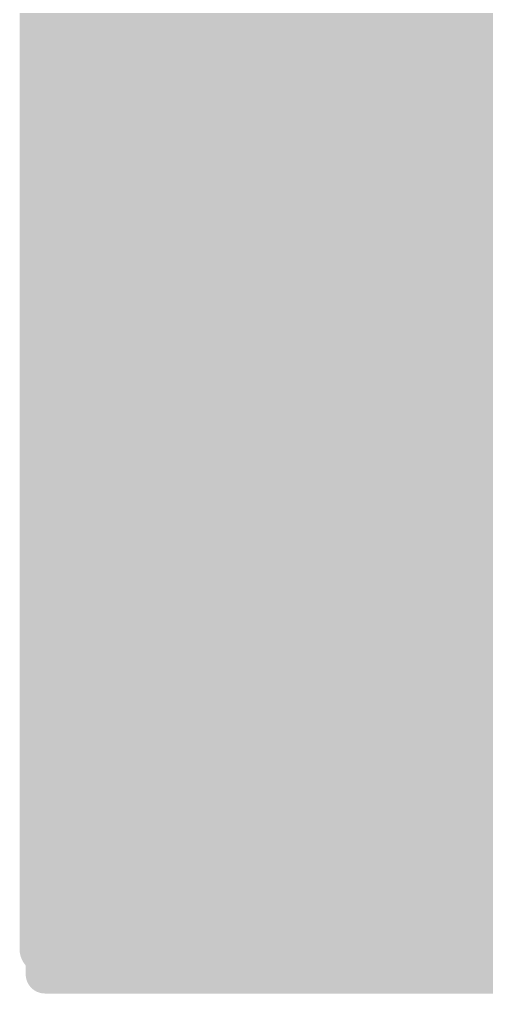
# Model space of a CAD drawing. Extents: x -74 to 33, y -13 to 31.
# Drawn here: x -0.127 to 2.2, y -0.223 to 4.636 of the extents above; entities that cross this region are included whole.
import ezdxf

# ---------------------------------------------------------------- set-up
doc = ezdxf.new("R2010")
doc.units = 0
for name, color, linetype in [('1', 12, 'CONTINUOUS'), ('16', 132, 'CONTINUOUS'), ('17', 110, 'CONTINUOUS'), ('20', 53, 'CONTINUOUS'), ('29', 253, 'CONTINUOUS'), ('30', 253, 'CONTINUOUS'), ('42', 132, 'CONTINUOUS')]:
    doc.layers.add(name, color=color, linetype=linetype)

# ---------------------------------------------------------------- blocks, each defined once
blk = doc.blocks.new('ROUNDP')
at = {"const_width": 0.5}
blk.add_lwpolyline([(0, -0.25, 1), (0, 0.25, 1), (0, -0.25)], format="xyb", dxfattribs=at)

msp = doc.modelspace()

# ---------------------------------------------------------------- linework, layer by layer
at = {"layer": '1'}
for points, const_width in [([(0, 30.48), (0, 0)], 0.254), ([(1.905, 2.54), (1.905, 7.62)], 0.127), ([(1.905, 4.699), (5.715, 4.699)], 0.127), ([(1.905, 4.572), (5.715, 4.572)], 0.127), ([(1.905, 4.445), (5.715, 4.445)], 0.127), ([(1.905, 4.318), (5.715, 4.318)], 0.127), ([(1.905, 4.191), (5.715, 4.191)], 0.127), ([(1.905, 4.064), (5.715, 4.064)], 0.127), ([(1.905, 3.937), (5.715, 3.937)], 0.127), ([(1.905, 3.81), (5.715, 3.81)], 0.127), ([(1.905, 3.683), (5.715, 3.683)], 0.127), ([(1.905, 3.556), (5.715, 3.556)], 0.127), ([(1.905, 3.429), (5.715, 3.429)], 0.127), ([(1.905, 3.302), (5.715, 3.302)], 0.127), ([(1.905, 3.175), (5.715, 3.175)], 0.127), ([(1.905, 3.048), (5.715, 3.048)], 0.127), ([(1.905, 2.921), (5.715, 2.921)], 0.127), ([(1.905, 2.794), (5.715, 2.794)], 0.127), ([(1.905, 2.667), (5.715, 2.667)], 0.127), ([(1.931, 2.2264), (1.905, 2.54)], 0.127), ([(1.905, 2.54), (5.715, 2.54)], 0.127), ([(1.9155, 2.413), (5.7045, 2.413)], 0.127), ([(1.926, 2.286), (5.694, 2.286)], 0.127), ([(2.0082, 1.9214), (1.931, 2.2264)], 0.127), ([(1.9481, 2.159), (5.6719, 2.159)], 0.127), ([(1.9802, 2.032), (5.6398, 2.032)], 0.127), ([(2.1346, 1.6333), (2.0082, 1.9214)], 0.127), ([(2.0154, 1.905), (5.6046, 1.905)], 0.127), ([(2.0711, 1.778), (5.5489, 1.778)], 0.127), ([(2.1269, 1.651), (5.4932, 1.651)], 0.127), ([(2.3067, 1.3699), (2.1346, 1.6333)], 0.127), ([(2.206, 1.524), (5.414, 1.524)], 0.127), ([(0, 0), (10.16, 0)], 0.254)]:
    msp.add_lwpolyline(points, dxfattribs=dict(at, const_width=const_width))
for points, const_width in [([(1.905, 4.6037, 1), (1.905, 4.5403)], 0.0635), ([(1.905, 4.4768, 1), (1.905, 4.4133)], 0.0635), ([(1.905, 4.3498, 1), (1.905, 4.2863)], 0.0635), ([(1.905, 4.2227, 1), (1.905, 4.1593)], 0.0635), ([(1.905, 4.0957, 1), (1.905, 4.0323)], 0.0635), ([(1.905, 3.9688, 1), (1.905, 3.9053)], 0.0635), ([(1.905, 3.8418, 1), (1.905, 3.7782)], 0.0635), ([(1.905, 3.7148, 1), (1.905, 3.6513)], 0.0635), ([(1.905, 3.5878, 1), (1.905, 3.5242)], 0.0635), ([(1.905, 3.4608, 1), (1.905, 3.3973)], 0.0635), ([(1.905, 3.3338, 1), (1.905, 3.2702)], 0.0635), ([(1.905, 3.2068, 1), (1.905, 3.1433)], 0.0635), ([(1.905, 3.0798, 1), (1.905, 3.0162)], 0.0635), ([(1.905, 2.9528, 1), (1.905, 2.8893)], 0.0635), ([(1.905, 2.8258, 1), (1.905, 2.7622)], 0.0635), ([(1.905, 2.6988, 1), (1.905, 2.6353)], 0.0635), ([(1.905, 2.5718, 1), (1.905, 2.5082)], 0.0635), ([(1.9366, 2.5426, 1), (1.8734, 2.5374)], 0.0635), ([(1.8733, 2.54, 1), (1.9367, 2.54)], 0.0635), ([(1.9155, 2.4448, 1), (1.9155, 2.3813)], 0.0635), ([(1.926, 2.3178, 1), (1.926, 2.2542)], 0.0635), ([(1.9618, 2.2342, 1), (1.9002, 2.2187)], 0.0635), ([(1.8993, 2.2238, 1), (1.9626, 2.2291)], 0.0635), ([(1.9481, 2.1908, 1), (1.9481, 2.1273)], 0.0635), ([(1.9802, 2.0638, 1), (1.9802, 2.0002)], 0.0635), ([(2.0373, 1.9342, 1), (1.9791, 1.9087)], 0.0635), ([(1.9774, 1.9137, 1), (2.039, 1.9292)], 0.0635), ([(2.0154, 1.9367, 1), (2.0154, 1.8733)], 0.0635), ([(2.0711, 1.8097, 1), (2.0711, 1.7463)], 0.0635), ([(2.1269, 1.6827, 1), (2.1269, 1.6193)], 0.0635), ([(2.1612, 1.6507, 1), (2.108, 1.616)], 0.0635), ([(2.1055, 1.6206, 1), (2.1637, 1.6461)], 0.0635), ([(2.206, 1.5557, 1), (2.206, 1.4923)], 0.0635), ([(0, 0.0635, 1), (0, -0.0635)], 0.127), ([(-0.0635, 0, 1), (0.0635, 0)], 0.127)]:
    msp.add_lwpolyline(points, format="xyb", dxfattribs=dict(at, const_width=const_width))
at = {"layer": '16'}
for points, const_width in [([(0, 0), (0, 30.48)], 0.192), ([(1.905, 2.54), (1.905, 7.62)], 0.127), ([(1.905, 4.699), (5.715, 4.699)], 0.127), ([(1.905, 4.572), (5.715, 4.572)], 0.127), ([(1.905, 4.445), (5.715, 4.445)], 0.127), ([(1.905, 4.318), (5.715, 4.318)], 0.127), ([(1.905, 4.191), (5.715, 4.191)], 0.127), ([(1.905, 4.064), (5.715, 4.064)], 0.127), ([(1.905, 3.937), (5.715, 3.937)], 0.127), ([(1.905, 3.81), (5.715, 3.81)], 0.127), ([(1.905, 3.683), (5.715, 3.683)], 0.127), ([(1.905, 3.556), (5.715, 3.556)], 0.127), ([(1.905, 3.429), (5.715, 3.429)], 0.127), ([(1.905, 3.302), (5.715, 3.302)], 0.127), ([(1.905, 3.175), (5.715, 3.175)], 0.127), ([(1.905, 3.048), (5.715, 3.048)], 0.127), ([(1.905, 2.921), (5.715, 2.921)], 0.127), ([(1.905, 2.794), (5.715, 2.794)], 0.127), ([(1.905, 2.667), (5.715, 2.667)], 0.127), ([(1.931, 2.2264), (1.905, 2.54)], 0.127), ([(1.905, 2.54), (5.715, 2.54)], 0.127), ([(1.9155, 2.413), (5.7045, 2.413)], 0.127), ([(1.926, 2.286), (5.694, 2.286)], 0.127), ([(2.0082, 1.9214), (1.931, 2.2264)], 0.127), ([(1.9481, 2.159), (5.6719, 2.159)], 0.127), ([(1.9802, 2.032), (5.6398, 2.032)], 0.127), ([(2.1346, 1.6333), (2.0082, 1.9214)], 0.127), ([(2.0154, 1.905), (5.6046, 1.905)], 0.127), ([(2.0711, 1.778), (5.5489, 1.778)], 0.127), ([(2.1269, 1.651), (5.4932, 1.651)], 0.127), ([(2.3067, 1.3699), (2.1346, 1.6333)], 0.127), ([(2.206, 1.524), (5.414, 1.524)], 0.127), ([(21.59, 0), (0, 0)], 0.192)]:
    msp.add_lwpolyline(points, dxfattribs=dict(at, const_width=const_width))
for points, const_width in [([(1.905, 4.6037, 1), (1.905, 4.5403)], 0.0635), ([(1.905, 4.4768, 1), (1.905, 4.4133)], 0.0635), ([(1.905, 4.3498, 1), (1.905, 4.2863)], 0.0635), ([(1.905, 4.2227, 1), (1.905, 4.1593)], 0.0635), ([(1.905, 4.0957, 1), (1.905, 4.0323)], 0.0635), ([(1.905, 3.9688, 1), (1.905, 3.9053)], 0.0635), ([(1.905, 3.8418, 1), (1.905, 3.7782)], 0.0635), ([(1.905, 3.7148, 1), (1.905, 3.6513)], 0.0635), ([(1.905, 3.5878, 1), (1.905, 3.5242)], 0.0635), ([(1.905, 3.4608, 1), (1.905, 3.3973)], 0.0635), ([(1.905, 3.3338, 1), (1.905, 3.2702)], 0.0635), ([(1.905, 3.2068, 1), (1.905, 3.1433)], 0.0635), ([(1.905, 3.0798, 1), (1.905, 3.0162)], 0.0635), ([(1.905, 2.9528, 1), (1.905, 2.8893)], 0.0635), ([(1.905, 2.8258, 1), (1.905, 2.7622)], 0.0635), ([(1.905, 2.6988, 1), (1.905, 2.6353)], 0.0635), ([(1.905, 2.5718, 1), (1.905, 2.5082)], 0.0635), ([(1.9366, 2.5426, 1), (1.8734, 2.5374)], 0.0635), ([(1.8733, 2.54, 1), (1.9367, 2.54)], 0.0635), ([(1.9155, 2.4448, 1), (1.9155, 2.3813)], 0.0635), ([(1.926, 2.3178, 1), (1.926, 2.2542)], 0.0635), ([(1.9618, 2.2342, 1), (1.9002, 2.2187)], 0.0635), ([(1.8993, 2.2238, 1), (1.9626, 2.2291)], 0.0635), ([(1.9481, 2.1908, 1), (1.9481, 2.1273)], 0.0635), ([(1.9802, 2.0638, 1), (1.9802, 2.0002)], 0.0635), ([(2.0373, 1.9342, 1), (1.9791, 1.9087)], 0.0635), ([(1.9774, 1.9137, 1), (2.039, 1.9292)], 0.0635), ([(2.0154, 1.9367, 1), (2.0154, 1.8733)], 0.0635), ([(2.0711, 1.8097, 1), (2.0711, 1.7463)], 0.0635), ([(2.1269, 1.6827, 1), (2.1269, 1.6193)], 0.0635), ([(2.1612, 1.6507, 1), (2.108, 1.616)], 0.0635), ([(2.1055, 1.6206, 1), (2.1637, 1.6461)], 0.0635), ([(2.206, 1.5557, 1), (2.206, 1.4923)], 0.0635), ([(0, 0.048, 1), (0, -0.048)], 0.096), ([(-0.048, 0, 1), (0.048, 0)], 0.096)]:
    msp.add_lwpolyline(points, format="xyb", dxfattribs=dict(at, const_width=const_width))
at = {"layer": '20', "const_width": 0.254}
for points in [[(0, 1.27), (0, 29.21)], [(1.27, 0), (20.32, 0)]]:
    msp.add_lwpolyline(points, dxfattribs=at)
at = {"layer": '20'}
for points, const_width in [([(0, 1.27, 0.4142), (1.27, 0)], 0.254), ([(0.0635, 1.27, 1), (-0.0635, 1.27)], 0.127), ([(-0.0635, 1.27, 1), (0.0635, 1.27)], 0.127), ([(1.27, 0.0635, 1), (1.27, -0.0635)], 0.127), ([(1.27, -0.0635, 1), (1.27, 0.0635)], 0.127)]:
    msp.add_lwpolyline(points, format="xyb", dxfattribs=dict(at, const_width=const_width))
at = {"layer": '29', "const_width": 0.127}
for points in [[(1.905, 2.54), (1.905, 7.62)], [(1.905, 4.699), (5.715, 4.699)], [(1.905, 4.572), (5.715, 4.572)], [(1.905, 4.445), (5.715, 4.445)], [(1.905, 4.318), (5.715, 4.318)], [(1.905, 4.191), (5.715, 4.191)], [(1.905, 4.064), (5.715, 4.064)], [(1.905, 3.937), (5.715, 3.937)], [(1.905, 3.81), (5.715, 3.81)], [(1.905, 3.683), (5.715, 3.683)], [(1.905, 3.556), (5.715, 3.556)], [(1.905, 3.429), (5.715, 3.429)], [(1.905, 3.302), (5.715, 3.302)], [(1.905, 3.175), (5.715, 3.175)], [(1.905, 3.048), (5.715, 3.048)], [(1.905, 2.921), (5.715, 2.921)], [(1.905, 2.794), (5.715, 2.794)], [(1.905, 2.667), (5.715, 2.667)], [(1.931, 2.2264), (1.905, 2.54)], [(1.905, 2.54), (5.715, 2.54)], [(1.9155, 2.413), (5.7045, 2.413)], [(1.926, 2.286), (5.694, 2.286)], [(2.0082, 1.9214), (1.931, 2.2264)], [(1.9481, 2.159), (5.6719, 2.159)], [(1.9802, 2.032), (5.6398, 2.032)], [(2.1346, 1.6333), (2.0082, 1.9214)], [(2.0154, 1.905), (5.6046, 1.905)], [(2.0711, 1.778), (5.5489, 1.778)], [(2.1269, 1.651), (5.4932, 1.651)], [(2.3067, 1.3699), (2.1346, 1.6333)], [(2.206, 1.524), (5.414, 1.524)]]:
    msp.add_lwpolyline(points, dxfattribs=at)
at = {"layer": '29', "const_width": 0.0635}
for points in [[(1.905, 4.6037, 1), (1.905, 4.5403)], [(1.905, 4.4768, 1), (1.905, 4.4133)], [(1.905, 4.3498, 1), (1.905, 4.2863)], [(1.905, 4.2227, 1), (1.905, 4.1593)], [(1.905, 4.0957, 1), (1.905, 4.0323)], [(1.905, 3.9688, 1), (1.905, 3.9053)], [(1.905, 3.8418, 1), (1.905, 3.7782)], [(1.905, 3.7148, 1), (1.905, 3.6513)], [(1.905, 3.5878, 1), (1.905, 3.5242)], [(1.905, 3.4608, 1), (1.905, 3.3973)], [(1.905, 3.3338, 1), (1.905, 3.2702)], [(1.905, 3.2068, 1), (1.905, 3.1433)], [(1.905, 3.0798, 1), (1.905, 3.0162)], [(1.905, 2.9528, 1), (1.905, 2.8893)], [(1.905, 2.8258, 1), (1.905, 2.7622)], [(1.905, 2.6988, 1), (1.905, 2.6353)], [(1.905, 2.5718, 1), (1.905, 2.5082)], [(1.9366, 2.5426, 1), (1.8734, 2.5374)], [(1.8733, 2.54, 1), (1.9367, 2.54)], [(1.9155, 2.4448, 1), (1.9155, 2.3813)], [(1.926, 2.3178, 1), (1.926, 2.2542)], [(1.9618, 2.2342, 1), (1.9002, 2.2187)], [(1.8993, 2.2238, 1), (1.9626, 2.2291)], [(1.9481, 2.1908, 1), (1.9481, 2.1273)], [(1.9802, 2.0638, 1), (1.9802, 2.0002)], [(2.0373, 1.9342, 1), (1.9791, 1.9087)], [(1.9774, 1.9137, 1), (2.039, 1.9292)], [(2.0154, 1.9367, 1), (2.0154, 1.8733)], [(2.0711, 1.8097, 1), (2.0711, 1.7463)], [(2.1269, 1.6827, 1), (2.1269, 1.6193)], [(2.1612, 1.6507, 1), (2.108, 1.616)], [(2.1055, 1.6206, 1), (2.1637, 1.6461)], [(2.206, 1.5557, 1), (2.206, 1.4923)]]:
    msp.add_lwpolyline(points, format="xyb", dxfattribs=at)
at = {"layer": '30', "const_width": 0.127}
for points in [[(1.905, 2.54), (1.905, 7.62)], [(1.905, 4.699), (5.715, 4.699)], [(1.905, 4.572), (5.715, 4.572)], [(1.905, 4.445), (5.715, 4.445)], [(1.905, 4.318), (5.715, 4.318)], [(1.905, 4.191), (5.715, 4.191)], [(1.905, 4.064), (5.715, 4.064)], [(1.905, 3.937), (5.715, 3.937)], [(1.905, 3.81), (5.715, 3.81)], [(1.905, 3.683), (5.715, 3.683)], [(1.905, 3.556), (5.715, 3.556)], [(1.905, 3.429), (5.715, 3.429)], [(1.905, 3.302), (5.715, 3.302)], [(1.905, 3.175), (5.715, 3.175)], [(1.905, 3.048), (5.715, 3.048)], [(1.905, 2.921), (5.715, 2.921)], [(1.905, 2.794), (5.715, 2.794)], [(1.905, 2.667), (5.715, 2.667)], [(1.931, 2.2264), (1.905, 2.54)], [(1.905, 2.54), (5.715, 2.54)], [(1.9155, 2.413), (5.7045, 2.413)], [(1.926, 2.286), (5.694, 2.286)], [(2.0082, 1.9214), (1.931, 2.2264)], [(1.9481, 2.159), (5.6719, 2.159)], [(1.9802, 2.032), (5.6398, 2.032)], [(2.1346, 1.6333), (2.0082, 1.9214)], [(2.0154, 1.905), (5.6046, 1.905)], [(2.0711, 1.778), (5.5489, 1.778)], [(2.1269, 1.651), (5.4932, 1.651)], [(2.3067, 1.3699), (2.1346, 1.6333)], [(2.206, 1.524), (5.414, 1.524)]]:
    msp.add_lwpolyline(points, dxfattribs=at)
at = {"layer": '30', "const_width": 0.0635}
for points in [[(1.905, 4.6037, 1), (1.905, 4.5403)], [(1.905, 4.4768, 1), (1.905, 4.4133)], [(1.905, 4.3498, 1), (1.905, 4.2863)], [(1.905, 4.2227, 1), (1.905, 4.1593)], [(1.905, 4.0957, 1), (1.905, 4.0323)], [(1.905, 3.9688, 1), (1.905, 3.9053)], [(1.905, 3.8418, 1), (1.905, 3.7782)], [(1.905, 3.7148, 1), (1.905, 3.6513)], [(1.905, 3.5878, 1), (1.905, 3.5242)], [(1.905, 3.4608, 1), (1.905, 3.3973)], [(1.905, 3.3338, 1), (1.905, 3.2702)], [(1.905, 3.2068, 1), (1.905, 3.1433)], [(1.905, 3.0798, 1), (1.905, 3.0162)], [(1.905, 2.9528, 1), (1.905, 2.8893)], [(1.905, 2.8258, 1), (1.905, 2.7622)], [(1.905, 2.6988, 1), (1.905, 2.6353)], [(1.905, 2.5718, 1), (1.905, 2.5082)], [(1.9366, 2.5426, 1), (1.8734, 2.5374)], [(1.8733, 2.54, 1), (1.9367, 2.54)], [(1.9155, 2.4448, 1), (1.9155, 2.3813)], [(1.926, 2.3178, 1), (1.926, 2.2542)], [(1.9618, 2.2342, 1), (1.9002, 2.2187)], [(1.8993, 2.2238, 1), (1.9626, 2.2291)], [(1.9481, 2.1908, 1), (1.9481, 2.1273)], [(1.9802, 2.0638, 1), (1.9802, 2.0002)], [(2.0373, 1.9342, 1), (1.9791, 1.9087)], [(1.9774, 1.9137, 1), (2.039, 1.9292)], [(2.0154, 1.9367, 1), (2.0154, 1.8733)], [(2.0711, 1.8097, 1), (2.0711, 1.7463)], [(2.1269, 1.6827, 1), (2.1269, 1.6193)], [(2.1612, 1.6507, 1), (2.108, 1.616)], [(2.1055, 1.6206, 1), (2.1637, 1.6461)], [(2.206, 1.5557, 1), (2.206, 1.4923)]]:
    msp.add_lwpolyline(points, format="xyb", dxfattribs=at)
at = {"layer": '42', "const_width": 0.192}
for points in [[(0, 30.353), (0, -0.127)], [(0, 4.608), (15.1137, 4.608)], [(0, 4.416), (15.2749, 4.416)], [(0, 4.224), (15.4345, 4.224)], [(0, 4.032), (15.5813, 4.032)], [(0, 3.84), (15.6241, 3.84)], [(0, 3.648), (15.667, 3.648)], [(0, 3.456), (15.7099, 3.456)], [(0, 3.264), (15.7528, 3.264)], [(0, 3.072), (15.7956, 3.072)], [(0, 2.88), (15.8385, 2.88)], [(0, 2.688), (15.8814, 2.688)], [(0, 2.496), (15.9243, 2.496)], [(0, 2.304), (15.9671, 2.304)], [(0, 2.112), (16.01, 2.112)], [(0, 1.92), (16.0529, 1.92)], [(0, 1.728), (16.0958, 1.728)], [(0, 1.536), (16.1386, 1.536)], [(0, 1.344), (16.1815, 1.344)], [(0, 1.152), (16.2244, 1.152)], [(0, 0.96), (16.2673, 0.96)], [(0, 0.768), (16.3101, 0.768)], [(0, 0.576), (16.353, 0.576)], [(0, 0.384), (16.3959, 0.384)], [(0, 0.192), (16.4388, 0.192)], [(0, 0), (16.4816, 0)], [(0, -0.127), (16.51, -0.127)]]:
    msp.add_lwpolyline(points, dxfattribs=at)
at = {"layer": '42', "const_width": 0.096}
for points in [[(0, 4.656, 1), (0, 4.56)], [(0, 4.464, 1), (0, 4.368)], [(0, 4.272, 1), (0, 4.176)], [(0, 4.08, 1), (0, 3.984)], [(0, 3.888, 1), (0, 3.792)], [(0, 3.696, 1), (0, 3.6)], [(0, 3.504, 1), (0, 3.408)], [(0, 3.312, 1), (0, 3.216)], [(0, 3.12, 1), (0, 3.024)], [(0, 2.928, 1), (0, 2.832)], [(0, 2.736, 1), (0, 2.64)], [(0, 2.544, 1), (0, 2.448)], [(0, 2.352, 1), (0, 2.256)], [(0, 2.16, 1), (0, 2.064)], [(0, 1.968, 1), (0, 1.872)], [(0, 1.776, 1), (0, 1.68)], [(0, 1.584, 1), (0, 1.488)], [(0, 1.392, 1), (0, 1.296)], [(0, 1.2, 1), (0, 1.104)], [(0, 1.008, 1), (0, 0.912)], [(0, 0.816, 1), (0, 0.72)], [(0, 0.624, 1), (0, 0.528)], [(0, 0.432, 1), (0, 0.336)], [(0, 0.24, 1), (0, 0.144)], [(0, 0.048, 1), (0, -0.048)], [(0, -0.079, 1), (0, -0.175)], [(-0.048, -0.127, 1), (0.048, -0.127)]]:
    msp.add_lwpolyline(points, format="xyb", dxfattribs=at)

# ---------------------------------------------------------------- block references
at = {"layer": '17', "xscale": 3.81, "yscale": 3.81, "rotation": 270}
msp.add_blockref('ROUNDP', (3.81, 2.54), dxfattribs=at)
msp.add_blockref('ROUNDP', (3.81, 2.54), dxfattribs=at)
at = {"layer": '29', "xscale": 4.0132, "yscale": 4.0132, "rotation": 270}
msp.add_blockref('ROUNDP', (3.81, 2.54), dxfattribs=at)
at = {"layer": '30', "xscale": 4.0132, "yscale": 4.0132, "rotation": 270}
msp.add_blockref('ROUNDP', (3.81, 2.54), dxfattribs=at)

doc.saveas('drawing.dxf')
